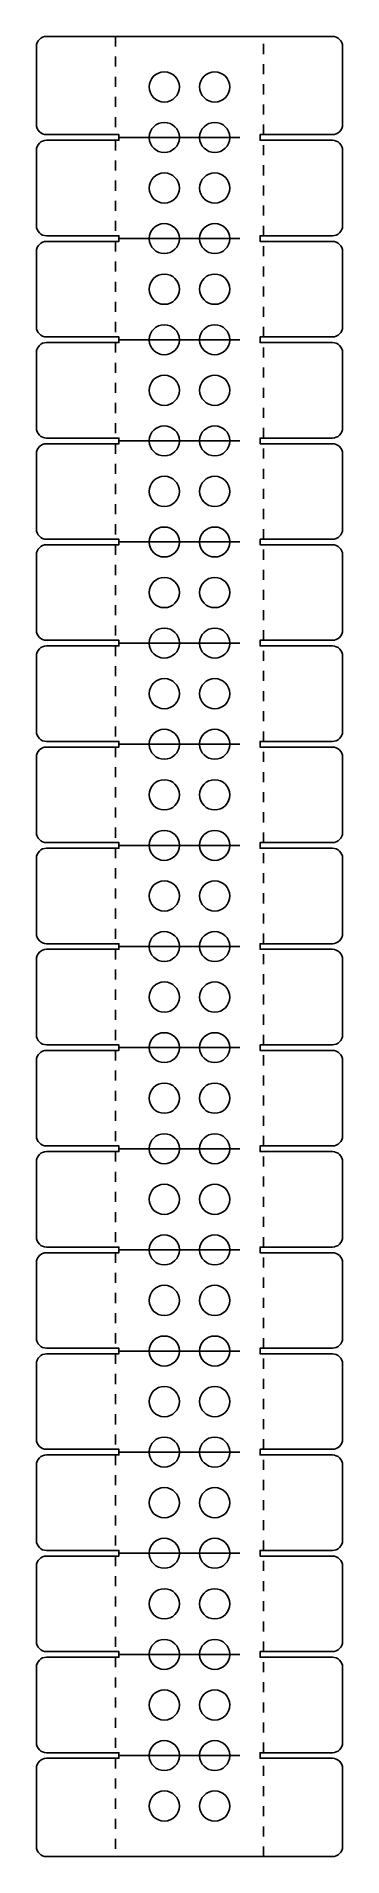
# Model space of a CAD drawing. Header units: millimetres. Extents: x 0 to 61, y 0 to 361.
import ezdxf

# ---------------------------------------------------------------- set-up
doc = ezdxf.new("R2010")
doc.units = ezdxf.units.MM
doc.linetypes.add('DASHDOTDOT', pattern=[48, 24, -6, 3, -6, 3, -6])
doc.linetypes.add('DOT', pattern=[4, 2, -2])
doc.layers.get('0').update_dxf_attribs({"color": 250, "linetype": 'CONTINUOUS'})
doc.layers.add('Bend', color=94, linetype='DOT')
doc.layers.add('MBend', color=94, linetype='DASHDOTDOT')

msp = doc.modelspace()

# ---------------------------------------------------------------- linework, layer by layer
for points in [[(58.71, 301.69, 0.414214), (60.71, 303.69), (60.71, 318.65, 0.414214), (58.71, 320.65), (44.36, 320.65), (44.36, 321.76), (58.71, 321.76, 0.414214), (60.71, 323.76), (60.71, 338.72, 0.414214), (58.71, 340.72), (44.36, 340.72), (44.36, 341.84), (58.71, 341.84, 0.414214), (60.71, 343.84), (60.71, 359.34, 0.414214), (58.71, 361.34), (2, 361.34, 0.414214), (0, 359.34), (0, 343.84, 0.414214), (2, 341.84), (16.36, 341.84), (16.36, 340.72), (2, 340.72, 0.414214), (0, 338.72), (0, 323.76, 0.414214), (2, 321.76), (16.36, 321.76), (16.36, 320.65), (2, 320.65, 0.414214), (0, 318.65), (0, 303.69, 0.414214), (2, 301.69), (16.36, 301.69), (16.36, 300.57), (2, 300.57, 0.414214), (0, 298.57), (0, 283.61, 0.414214), (2, 281.61), (16.36, 281.61), (16.36, 280.49), (2, 280.49, 0.414214), (0, 278.49), (0, 263.53, 0.414214), (2, 261.53), (16.36, 261.53), (16.36, 260.42), (2, 260.42, 0.414214), (0, 258.42), (0, 243.46, 0.414214), (2, 241.46), (16.36, 241.46), (16.36, 240.34), (2, 240.34, 0.414214), (0, 238.34), (0, 223.38, 0.414214), (2, 221.38), (16.36, 221.38), (16.36, 220.27), (2, 220.27, 0.414214), (0, 218.27), (0, 203.31, 0.414214), (2, 201.31), (16.36, 201.31), (16.36, 200.19), (2, 200.19, 0.414214), (0, 198.19), (0, 183.23, 0.414214), (2, 181.23), (16.36, 181.23), (16.36, 180.11), (2, 180.11, 0.414214), (0, 178.11), (0, 163.15, 0.414214), (2, 161.15), (16.36, 161.15), (16.36, 160.04), (2, 160.04, 0.414214), (0, 158.04), (0, 143.08, 0.414214), (2, 141.08), (16.36, 141.08), (16.36, 139.96), (2, 139.96, 0.414214), (0, 137.96), (0, 123, 0.414214), (2, 121), (16.36, 121), (16.36, 119.89), (2, 119.89, 0.414214), (0, 117.89), (0, 102.93, 0.414214), (2, 100.93), (16.36, 100.93), (16.36, 99.81), (2, 99.81, 0.414214), (0, 97.81), (0, 82.85, 0.414214), (2, 80.85), (16.36, 80.85), (16.36, 79.73), (2, 79.73, 0.414214), (0, 77.73), (0, 62.77, 0.414214), (2, 60.77), (16.36, 60.77), (16.36, 59.66), (2, 59.66, 0.414214), (0, 57.66), (0, 42.7, 0.414214), (2, 40.7), (16.36, 40.7), (16.36, 39.58), (2, 39.58, 0.414214), (0, 37.58), (0, 22.62, 0.414214), (2, 20.62), (16.36, 20.62), (16.36, 19.51), (2, 19.51, 0.414214), (0, 17.51), (0, 2, 0.414214), (2, 0), (58.71, 0, 0.414214), (60.71, 2), (60.71, 17.51, 0.414214), (58.71, 19.51), (44.36, 19.51), (44.36, 20.62), (58.71, 20.62, 0.414214), (60.71, 22.62), (60.71, 37.58, 0.414214), (58.71, 39.58), (44.36, 39.58), (44.36, 40.7), (58.71, 40.7, 0.414214), (60.71, 42.7), (60.71, 57.66, 0.414214), (58.71, 59.66), (44.36, 59.66), (44.36, 60.77), (58.71, 60.77, 0.414214), (60.71, 62.77), (60.71, 77.73, 0.414214), (58.71, 79.73), (44.36, 79.73), (44.36, 80.85), (58.71, 80.85, 0.414214), (60.71, 82.85), (60.71, 97.81, 0.414214), (58.71, 99.81), (44.36, 99.81), (44.36, 100.93), (58.71, 100.93, 0.414214), (60.71, 102.93), (60.71, 117.89, 0.414214), (58.71, 119.89), (44.36, 119.89), (44.36, 121), (58.71, 121, 0.414214), (60.71, 123), (60.71, 137.96, 0.414214), (58.71, 139.96), (44.36, 139.96), (44.36, 141.08), (58.71, 141.08, 0.414214), (60.71, 143.08), (60.71, 158.04, 0.414214), (58.71, 160.04), (44.36, 160.04), (44.36, 161.15), (58.71, 161.15, 0.414214), (60.71, 163.15), (60.71, 178.11, 0.414214), (58.71, 180.11), (44.36, 180.11), (44.36, 181.23), (58.71, 181.23, 0.414214), (60.71, 183.23), (60.71, 198.19, 0.414214), (58.71, 200.19), (44.36, 200.19), (44.36, 201.31), (58.71, 201.31, 0.414214), (60.71, 203.31), (60.71, 218.27, 0.414214), (58.71, 220.27), (44.36, 220.27), (44.36, 221.38), (58.71, 221.38, 0.414214), (60.71, 223.38), (60.71, 238.34, 0.414214), (58.71, 240.34), (44.36, 240.34), (44.36, 241.46), (58.71, 241.46, 0.414214), (60.71, 243.46), (60.71, 258.42, 0.414214), (58.71, 260.42), (44.36, 260.42), (44.36, 261.53), (58.71, 261.53, 0.414214), (60.71, 263.53), (60.71, 278.49, 0.414214), (58.71, 280.49), (44.36, 280.49), (44.36, 281.61), (58.71, 281.61, 0.414214), (60.71, 283.61), (60.71, 298.57, 0.414214), (58.71, 300.57), (44.36, 300.57), (44.36, 301.69)], [(25.36, 338.3, 0.406317), (28.36, 341.22), (28.36, 341.34, 0.971085), (22.36, 341.34), (22.36, 341.22, 0.406317)], [(32.36, 341.22, 0.973377), (38.36, 341.22), (38.36, 341.34, 0.971085), (32.36, 341.34)], [(25.36, 318.23, 0.406296), (28.36, 321.15), (28.36, 321.26, 0.971155), (22.36, 321.26), (22.36, 321.15, 0.406296)], [(32.36, 321.15, 0.973307), (38.36, 321.15), (38.36, 321.26, 0.971155), (32.36, 321.26)], [(25.36, 298.15, 0.406275), (28.36, 301.07), (28.36, 301.19, 0.971223), (22.36, 301.19), (22.36, 301.07, 0.406275)], [(32.36, 301.07, 0.973238), (38.36, 301.07), (38.36, 301.19, 0.971223), (32.36, 301.19)], [(25.36, 278.08, 0.406255), (28.36, 280.99), (28.36, 281.11, 0.971293), (22.36, 281.11), (22.36, 280.99, 0.406255)], [(32.36, 280.99, 0.973169), (38.36, 280.99), (38.36, 281.11, 0.971293), (32.36, 281.11)], [(25.36, 258, 0.406234), (28.36, 260.92), (28.36, 261.03, 0.971363), (22.36, 261.03), (22.36, 260.92, 0.406234)], [(32.36, 260.92, 0.9731), (38.36, 260.92), (38.36, 261.03, 0.971363), (32.36, 261.03)], [(25.36, 237.92, 0.406213), (28.36, 240.84), (28.36, 240.96, 0.971432), (22.36, 240.96), (22.36, 240.84, 0.406213)], [(32.36, 240.84, 0.97303), (38.36, 240.84), (38.36, 240.96, 0.971432), (32.36, 240.96)], [(25.36, 217.85, 0.406192), (28.36, 220.77), (28.36, 220.88, 0.971501), (22.36, 220.88), (22.36, 220.77, 0.406192)], [(32.36, 220.77, 0.97296), (38.36, 220.77), (38.36, 220.88, 0.971501), (32.36, 220.88)], [(25.36, 197.77, 0.406171), (28.36, 200.69), (28.36, 200.81, 0.97157), (22.36, 200.81), (22.36, 200.69, 0.406171)], [(32.36, 200.69, 0.97289), (38.36, 200.69), (38.36, 200.81, 0.97157), (32.36, 200.81)], [(25.36, 177.7, 0.406151), (28.36, 180.61), (28.36, 180.73, 0.97164), (22.36, 180.73), (22.36, 180.61, 0.406151)], [(32.36, 180.61, 0.972822), (38.36, 180.61), (38.36, 180.73, 0.97164), (32.36, 180.73)], [(25.36, 157.62, 0.40613), (28.36, 160.54), (28.36, 160.65, 0.97171), (22.36, 160.65), (22.36, 160.54, 0.40613)], [(32.36, 160.54, 0.972752), (38.36, 160.54), (38.36, 160.65, 0.97171), (32.36, 160.65)], [(25.36, 137.55, 0.406109), (28.36, 140.46), (28.36, 140.58, 0.97178), (22.36, 140.58), (22.36, 140.46, 0.406109)], [(32.36, 140.46, 0.972682), (38.36, 140.46), (38.36, 140.58, 0.97178), (32.36, 140.58)], [(25.36, 117.47, 0.406088), (28.36, 120.39), (28.36, 120.5, 0.971848), (22.36, 120.5), (22.36, 120.39, 0.406088)], [(32.36, 120.39, 0.972612), (38.36, 120.39), (38.36, 120.5, 0.971848), (32.36, 120.5)], [(25.36, 97.39, 0.406067), (28.36, 100.31), (28.36, 100.43, 0.971918), (22.36, 100.43), (22.36, 100.31, 0.406067)], [(32.36, 100.31, 0.972542), (38.36, 100.31), (38.36, 100.43, 0.971918), (32.36, 100.43)], [(25.36, 77.32, 0.406047), (28.36, 80.23), (28.36, 80.35, 0.971987), (22.36, 80.35), (22.36, 80.23, 0.406047)], [(32.36, 80.23, 0.972474), (38.36, 80.23), (38.36, 80.35, 0.971987), (32.36, 80.35)], [(25.36, 57.24, 0.406026), (28.36, 60.16), (28.36, 60.27, 0.972057), (22.36, 60.27), (22.36, 60.16, 0.406026)], [(32.36, 60.16, 0.972405), (38.36, 60.16), (38.36, 60.27, 0.972057), (32.36, 60.27)], [(28.36, 40.2, 0.972127), (22.36, 40.2), (22.36, 40.08, 0.972335), (28.36, 40.08)], [(38.36, 40.2, 0.972127), (32.36, 40.2), (32.36, 40.08, 0.972335), (38.36, 40.08)], [(28.36, 20.12, 0.972195), (22.36, 20.12), (22.36, 20.01, 0.972265), (28.36, 20.01)], [(38.36, 20.12, 0.972195), (32.36, 20.12), (32.36, 20.01, 0.972265), (38.36, 20.01)]]:
    msp.add_lwpolyline(points, format="xyb", close=True)
at = {"color": 250}
for centre in [(25.36, 351.31), (35.36, 351.31), (25.36, 331.24), (35.36, 331.24), (25.36, 311.16), (35.36, 311.16), (25.36, 291.09), (35.36, 291.09), (25.36, 271.01), (35.36, 271.01), (25.36, 250.94), (35.36, 250.94), (25.36, 230.86), (35.36, 230.86), (25.36, 210.78), (35.36, 210.78), (25.36, 190.71), (35.36, 190.71), (25.36, 170.63), (35.36, 170.63), (25.36, 150.56), (35.36, 150.56), (25.36, 130.48), (35.36, 130.48), (25.36, 110.41), (35.36, 110.41), (25.36, 90.33), (35.36, 90.33), (25.36, 70.25), (35.36, 70.25), (25.36, 50.18), (35.36, 50.18), (25.36, 30.1), (35.36, 30.1), (25.36, 10.03), (35.36, 10.03)]:
    msp.add_circle(centre, 3, dxfattribs=at)
at = {"layer": 'Bend'}
for p, q in [((15.69, 361.34), (15.69, 341.84)), ((45.02, 341.84), (45.02, 361.34)), ((15.69, 340.72), (15.69, 321.76)), ((45.02, 321.76), (45.02, 340.72)), ((15.69, 320.65), (15.69, 301.69)), ((45.02, 301.69), (45.02, 320.65)), ((15.69, 300.57), (15.69, 281.61)), ((45.02, 281.61), (45.02, 300.57)), ((15.69, 280.49), (15.69, 261.53)), ((45.02, 261.53), (45.02, 280.49)), ((15.69, 260.42), (15.69, 241.46)), ((45.02, 241.46), (45.02, 260.42)), ((15.69, 240.34), (15.69, 221.38)), ((45.02, 221.38), (45.02, 240.34)), ((15.69, 220.27), (15.69, 201.31)), ((45.02, 201.31), (45.02, 220.27)), ((15.69, 200.19), (15.69, 181.23)), ((45.02, 181.23), (45.02, 200.19)), ((15.69, 180.11), (15.69, 161.15)), ((45.02, 161.15), (45.02, 180.11)), ((15.69, 160.04), (15.69, 141.08)), ((45.02, 141.08), (45.02, 160.04)), ((15.69, 139.96), (15.69, 121)), ((45.02, 121), (45.02, 139.96)), ((15.69, 119.89), (15.69, 100.93)), ((45.02, 100.93), (45.02, 119.89)), ((15.69, 99.81), (15.69, 80.85)), ((45.02, 80.85), (45.02, 99.81)), ((15.69, 79.73), (15.69, 60.77)), ((45.02, 60.77), (45.02, 79.73)), ((15.69, 59.66), (15.69, 40.7)), ((45.02, 40.7), (45.02, 59.66)), ((15.69, 39.58), (15.69, 20.62)), ((45.02, 20.62), (45.02, 39.58)), ((15.69, 19.51), (15.69, 0)), ((45.02, 0), (45.02, 19.51))]:
    msp.add_line(p, q, dxfattribs=at)
at = {"layer": 'MBend'}
for p, q in [((16.36, 341.28), (44.36, 341.28)), ((16.36, 321.2), (44.36, 321.2)), ((16.36, 301.13), (44.36, 301.13)), ((16.36, 281.05), (44.36, 281.05)), ((16.36, 260.98), (44.36, 260.98)), ((16.36, 240.9), (44.36, 240.9)), ((16.36, 220.82), (44.36, 220.82)), ((16.36, 200.75), (44.36, 200.75)), ((16.36, 180.67), (44.36, 180.67)), ((16.36, 160.6), (44.36, 160.6)), ((16.36, 140.52), (44.36, 140.52)), ((16.36, 120.44), (44.36, 120.44)), ((16.36, 100.37), (44.36, 100.37)), ((16.36, 80.29), (44.36, 80.29)), ((16.36, 60.22), (44.36, 60.22)), ((16.36, 40.14), (44.36, 40.14)), ((16.36, 20.06), (44.36, 20.06))]:
    msp.add_line(p, q, dxfattribs=at)

doc.saveas('drawing.dxf')
